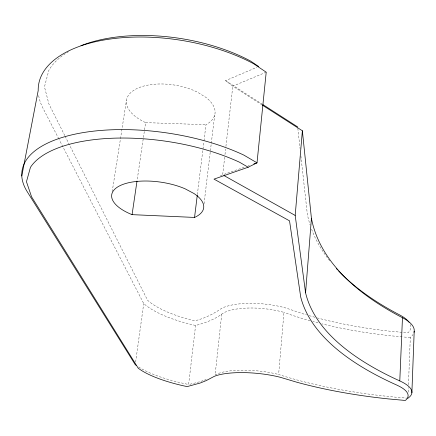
<?xml version="1.0" encoding="UTF-8"?>
<svg xmlns="http://www.w3.org/2000/svg" width="436" height="436" viewBox="0 0 436 436"><rect width="100%" height="100%" fill="white"/><g stroke="black" fill="none" stroke-linecap="round" stroke-linejoin="round"><path stroke-width="0.33" stroke-dasharray="2.18 1.64" d="M408.167 392.149L408.352 387.43M408.461 384.732L410.303 337.519A62.179 20.612 3.8 0 0 413.034 334.494M407.933 398.221A243.179 80.905 2.3 0 1 278.631 374.491L283.967 312.383A43.229 14.284 5.4 0 0 221.733 314.116A142.981 49.192 8.6 0 1 195.584 325.452A91.522 31.741 6.1 0 1 143.716 303.554L59.176 139.602M221.733 314.116L215.106 375.058A44.189 12.366 5.4 0 1 278.631 374.491M224.676 157.222L222.665 174.814L245.561 166.825M224.987 154.518L225.603 149.101M225.913 146.398L232.797 86.17L225.57 80.649L256.837 67.34M138.588 366.998A93.658 27.55 6 0 0 188.619 384.498L195.584 325.452M204.026 203.825L211.209 144.027M211.291 143.357L214.681 115.137M197.366 194.587L203.901 141.509M203.983 140.833L205.972 124.707A44.772 22.258 8.8 0 0 205.912 97.375L197.47 92.17A44.772 22.258 8.8 0 0 134.713 89.729A44.772 22.258 8.8 0 0 145.608 122.62L137.106 180.39M135.645 362.022L143.716 303.554M112.21 191.606L126.435 100.471M220.354 175.964L222.088 175.103M266.205 72.191L232.797 86.17L261.883 104.814M248.106 165.936L249.376 165.495M145.608 122.62L205.972 124.707M225.57 80.649L262.2 104.155M58.865 138.997L42.957 108.144A132.626 65.776 8.8 0 1 38.499 94.427M64.79 135.596L48.903 104.002L44.467 86.851L48.805 70.414A126.98 63.427 8.8 0 1 68.507 51.726M65.095 136.206L147.57 300.257L150 302.273A87.729 30.667 6.1 0 0 191.807 320.051L194.925 320.792C204.593 318.394 213.558 313.958 221.695 308.29A46.696 15.554 5.4 0 1 286.174 308.105L302.235 313.549A231.865 91.26 1.7 0 0 306.606 314.879M297.832 128.282L300.077 148.583M300.9 156.023L307.331 214.212A666.715 252.041 -8.1 0 0 310.132 225.003M410.303 337.519A236.661 92.465 1.7 0 1 402.848 336.93M402.166 336.87A236.661 92.465 1.7 0 1 321.915 323.85M318.051 322.874A236.661 92.465 1.7 0 1 312.814 321.485M310.198 320.765A236.661 92.465 1.7 0 1 283.967 312.383M206.255 379.445A146.387 42.728 8.1 0 1 203.656 380.415M203.051 380.628A146.387 42.728 8.1 0 1 188.619 384.498M329.73 260.799A666.715 252.041 -8.1 0 1 311.402 228.709M410.281 324.482A58.555 19.566 3.8 0 1 408.587 332.27L407.998 332.842L391.484 331.36A231.865 91.26 1.7 0 1 317.479 317.953M314.896 317.25A231.865 91.26 1.7 0 1 309.135 315.626"/><path stroke-width="0.65" d="M411.873 392.836L414.2 331.24M407.933 398.221A63.574 17.854 4.1 0 0 399.79 380.928L402.466 317.719A660.426 247.555 -7.9 0 1 311.424 218.349L302.371 130.773L262.456 105.18M399.79 380.928A686.673 220.545 -5.8 0 1 305.576 292.812L311.424 218.349M305.576 292.812L295.188 215.433L302.371 130.773M194.549 217.433A46.445 19.451 8.1 0 0 193.944 193.502L185.087 188.799A46.445 19.451 8.1 0 0 120.025 185.649A46.445 19.451 8.1 0 0 132.07 214.648L194.549 217.433L197.279 195.257M132.07 214.648L137.008 181.06M21.8 175.931L38.199 90.535A132.626 65.776 8.8 0 1 113.235 38.63A132.626 65.776 8.8 0 1 253.665 63.76L266.205 72.191L257.011 162.83L248.171 167.233L214.005 179.12L289.531 220.839L300.687 296.889A696.199 221.662 -5.7 0 0 396.504 384.955L399.365 386.34A60.015 16.682 4.1 0 1 405.894 399.976L405.295 400.455L388.372 398.913A238.966 78.66 2.4 0 1 296.796 382.209L280.277 377.282A47.846 13.254 5.4 0 0 214.261 376.361L206.293 380.568L200.266 383.004L187.142 386.596L183.932 385.909A90.001 26.198 6 0 1 140.801 370.022L138.267 368.262L31.572 196.821L26.46 181.719L30.449 167.348A131.786 55.465 8.1 0 1 239.56 162.246L248.171 167.233M253.828 163.941L257.011 162.83L243.898 155.129A137.138 58.304 8.2 0 0 82.753 132.675A137.138 58.304 8.2 0 0 27.19 191.644L135.274 364.709A93.658 27.55 6 0 0 136.168 365.368M223.848 175.479L295.188 215.433M262.772 104.526L297.684 126.931M258.717 66.544L250.515 61.029A126.98 63.427 8.8 0 0 80.954 45.72M402.466 317.719A62.179 20.612 3.8 0 1 413.993 332.346M338.581 270.952A666.715 252.041 -8.1 0 0 399.545 314.857L402.324 316.422A58.555 19.566 3.8 0 1 409.099 322.308M337.66 269.982A666.715 252.041 -8.1 0 1 336.303 268.511"/></g></svg>
